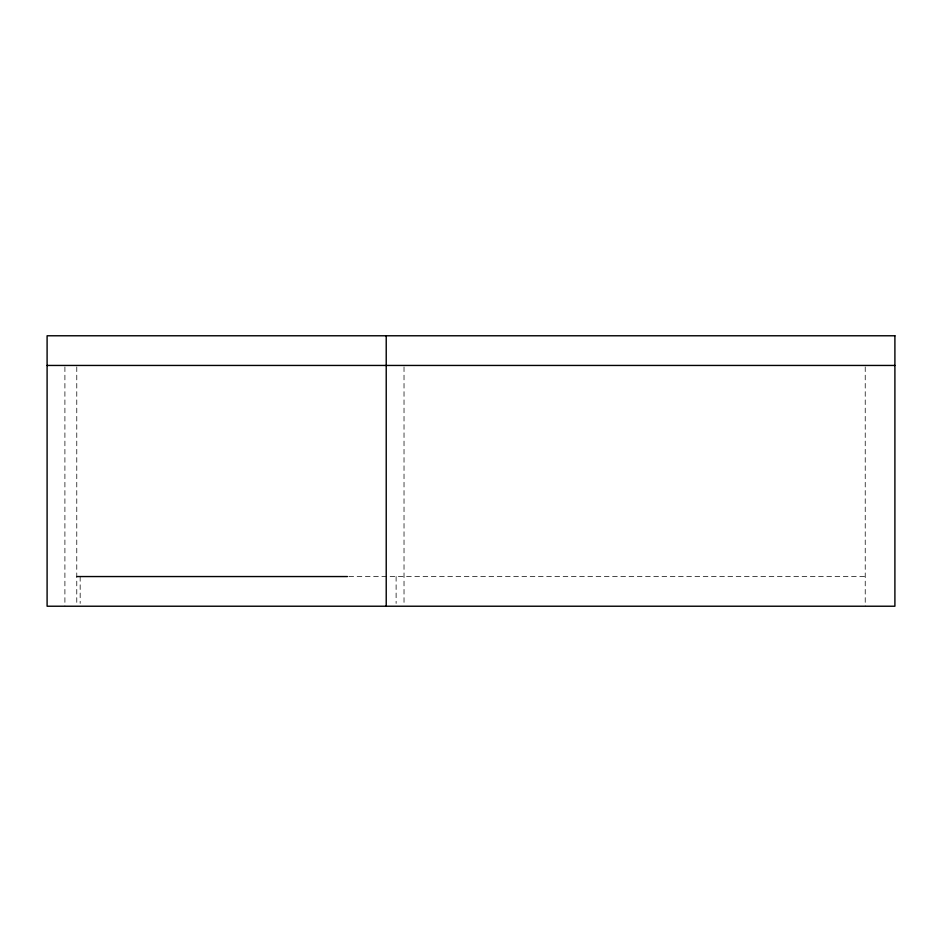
<?xml version="1.0" encoding="UTF-8"?>
<svg xmlns="http://www.w3.org/2000/svg" width="942" height="942" viewBox="0 0 942 942"><rect width="100%" height="100%" fill="white"/><g stroke="black" fill="none" stroke-linecap="round" stroke-linejoin="round"><path stroke-width="0.71" stroke-dasharray="4.71 3.53" d="M348.905 576.551L865.227 576.551M865.227 366.921L865.227 606.224M404.024 366.921L404.024 604.752M396.111 576.551L396.111 603.398M80.164 576.551L80.164 603.398M76.773 366.921L76.773 604.752M64.904 366.921L64.904 606.224"/><path stroke-width="1.41" d="M47.1 365.449L894.9 365.449M76.773 576.551L347.433 576.551M386.22 335.776L386.22 606.224M894.9 335.776L47.1 335.776L47.1 606.224L894.9 606.224L894.9 335.776"/></g></svg>
